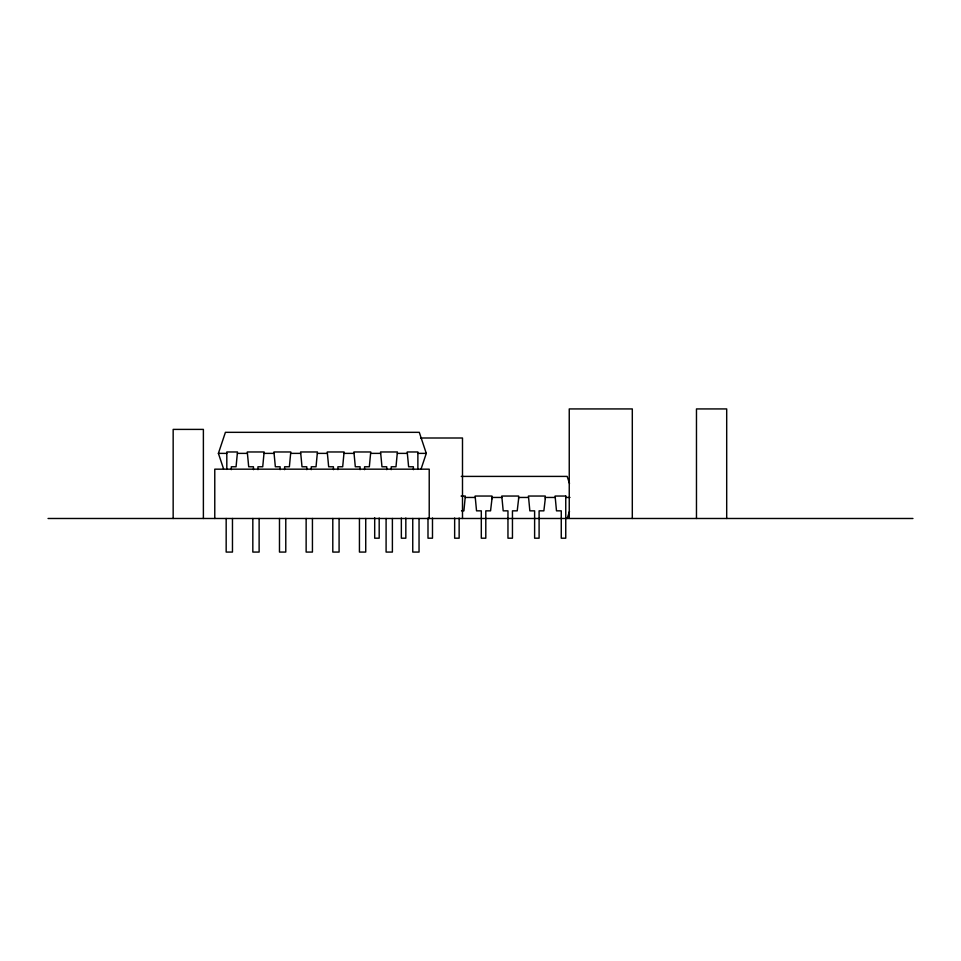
<?xml version="1.0" encoding="UTF-8"?>
<svg xmlns="http://www.w3.org/2000/svg" width="961" height="961" viewBox="0 0 961 961"><rect width="100%" height="100%" fill="white"/><g stroke="black" fill="none" stroke-linecap="round" stroke-linejoin="round"><path stroke-width="1.44" d="M223.541 468.8L218.399 453.376L225.415 432.33L419.284 432.33L426.288 453.376L421.146 468.8M567.158 518.484L569.501 511.468M420.594 438L462.493 438L462.493 518.484M218.399 453.376L226.808 453.376M237.475 453.376L247.289 453.376M264.131 453.376L273.945 453.376M290.787 453.376L300.601 453.376M317.43 453.376L327.257 453.376M344.086 453.376L353.912 453.376M370.742 453.376L380.556 453.376M397.398 453.376L407.212 453.376M417.879 453.376L426.288 453.376M461.28 476.404L567.158 476.404L569.501 483.419M461.1 496.044L465.316 496.044L463.911 510.844L461.52 510.844M465.316 497.45L475.13 497.45M491.972 497.45L501.786 497.45M518.616 497.45L528.442 497.45M545.271 497.45L555.098 497.45M565.753 497.45L569.957 497.45M48.05 518.484L912.95 518.484M726.696 518.484L726.696 408.93L696.473 408.93L696.473 518.484M632.302 518.484L632.302 408.93L569.248 408.93L569.248 518.484M459.142 518.039L459.142 538.196L454.649 538.196L454.649 518.039M432.486 518.039L432.486 538.196L427.993 538.196L427.993 518.039M429.219 518.484L429.219 469.172L214.771 469.172L214.771 518.496M419.044 518.484L419.044 552.07L412.75 552.07L412.75 518.484M417.879 469.412L417.879 451.97L407.212 451.97L408.617 466.77L413.386 466.77L413.386 469.653M405.83 518.039L405.83 538.196L401.35 538.196L401.35 518.039M392.388 518.484L392.388 552.07L386.094 552.07L386.094 518.484M391.223 469.653L391.223 466.77L395.992 466.77L397.398 451.97L380.556 451.97L381.961 466.77L386.73 466.77L386.73 469.653M379.187 518.039L379.187 538.196L374.694 538.196L374.694 517.787M365.733 518.484L365.733 552.07L359.438 552.07L359.438 518.484M364.567 469.653L364.567 466.77L369.336 466.77L370.742 451.97L353.912 451.97L355.306 466.77L360.087 466.77L360.087 469.653M339.089 518.484L339.089 552.07L332.794 552.07L332.794 518.484M337.912 469.653L337.912 466.77L342.681 466.77L344.086 451.97L327.257 451.97L328.662 466.77L333.431 466.77L333.431 469.653M312.433 518.484L312.433 552.07L306.139 552.07L306.139 518.484M311.268 469.653L311.268 466.77L316.037 466.77L317.43 451.97L300.601 451.97L302.006 466.77L306.775 466.77L306.775 469.653M285.777 518.484L285.777 552.07L279.483 552.07L279.483 518.484M284.612 469.653L284.612 466.77L289.381 466.77L290.787 451.97L273.945 451.97L275.351 466.77L280.119 466.77L280.119 469.653M259.122 518.484L259.122 552.07L252.827 552.07L252.827 518.484M257.956 469.653L257.956 466.77L262.725 466.77L264.131 451.97L247.289 451.97L248.695 466.77L253.464 466.77L253.464 469.653M232.466 518.484L232.466 552.07L226.171 552.07L226.171 518.484M231.301 469.653L231.301 466.77L236.07 466.77L237.475 451.97L226.808 451.97L226.808 469.412M203.384 518.484L203.384 429.399L173.16 429.399L173.16 518.484M491.972 498.843L490.566 510.844L485.798 510.844L485.798 538.196L481.305 538.196L481.305 510.844L476.536 510.844L475.13 496.044L491.972 496.044L491.972 498.843M518.616 498.843L517.222 510.844L512.453 510.844L512.453 538.196L507.961 538.196L507.961 510.844L503.192 510.844L501.786 496.044L518.616 496.044L518.616 498.843M545.271 498.843L543.866 510.844L539.097 510.844L539.097 538.196L534.616 538.196L534.616 510.844L529.847 510.844L528.442 496.044L545.271 496.044L545.271 498.843M565.753 496.044L555.098 496.044L556.491 510.844L561.26 510.844L561.26 538.196L565.753 538.196L565.753 496.044"/></g></svg>
